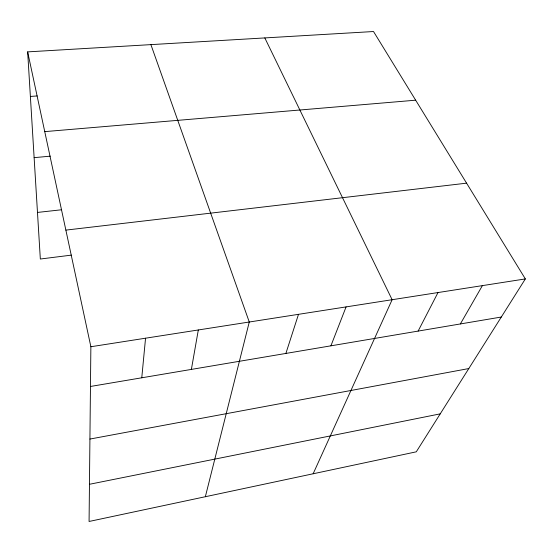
<?xml version="1.0" encoding="UTF-8"?>
<svg xmlns="http://www.w3.org/2000/svg" width="553" height="553" viewBox="0 0 553 553"><rect width="100%" height="100%" fill="white"/><g stroke="black" fill="none" stroke-linecap="round" stroke-linejoin="round"><path stroke-width="0.83" d="M27.65 51.878L90.872 346.738L89.074 521.472L416.278 451.822L525.35 278.919L373.517 31.528L27.65 51.878L40.334 259.018L71.378 255.127M141.768 377.789L145.55 338.201M191.379 369.404L198.32 329.968M205.35 496.718L249.272 322.012L150.9 44.627M285.88 353.436L298.496 314.332M330.908 345.825L346.088 306.901M313.143 473.776L392.125 299.719L264.818 37.922M418.123 331.088L438.004 292.558M460.359 323.947L482.389 285.625M89.455 484.29L440.223 413.858M89.925 439.061L468.806 368.554M90.464 386.464L501.308 317.028M90.872 346.738L525.35 278.919M65.869 230.11L466.58 183.167M37.486 212.428L61.279 209.801M34.127 157.66L50.254 156.16M44.752 131.628L415.656 100.19M30.38 96.443L37.21 95.946"/></g></svg>
